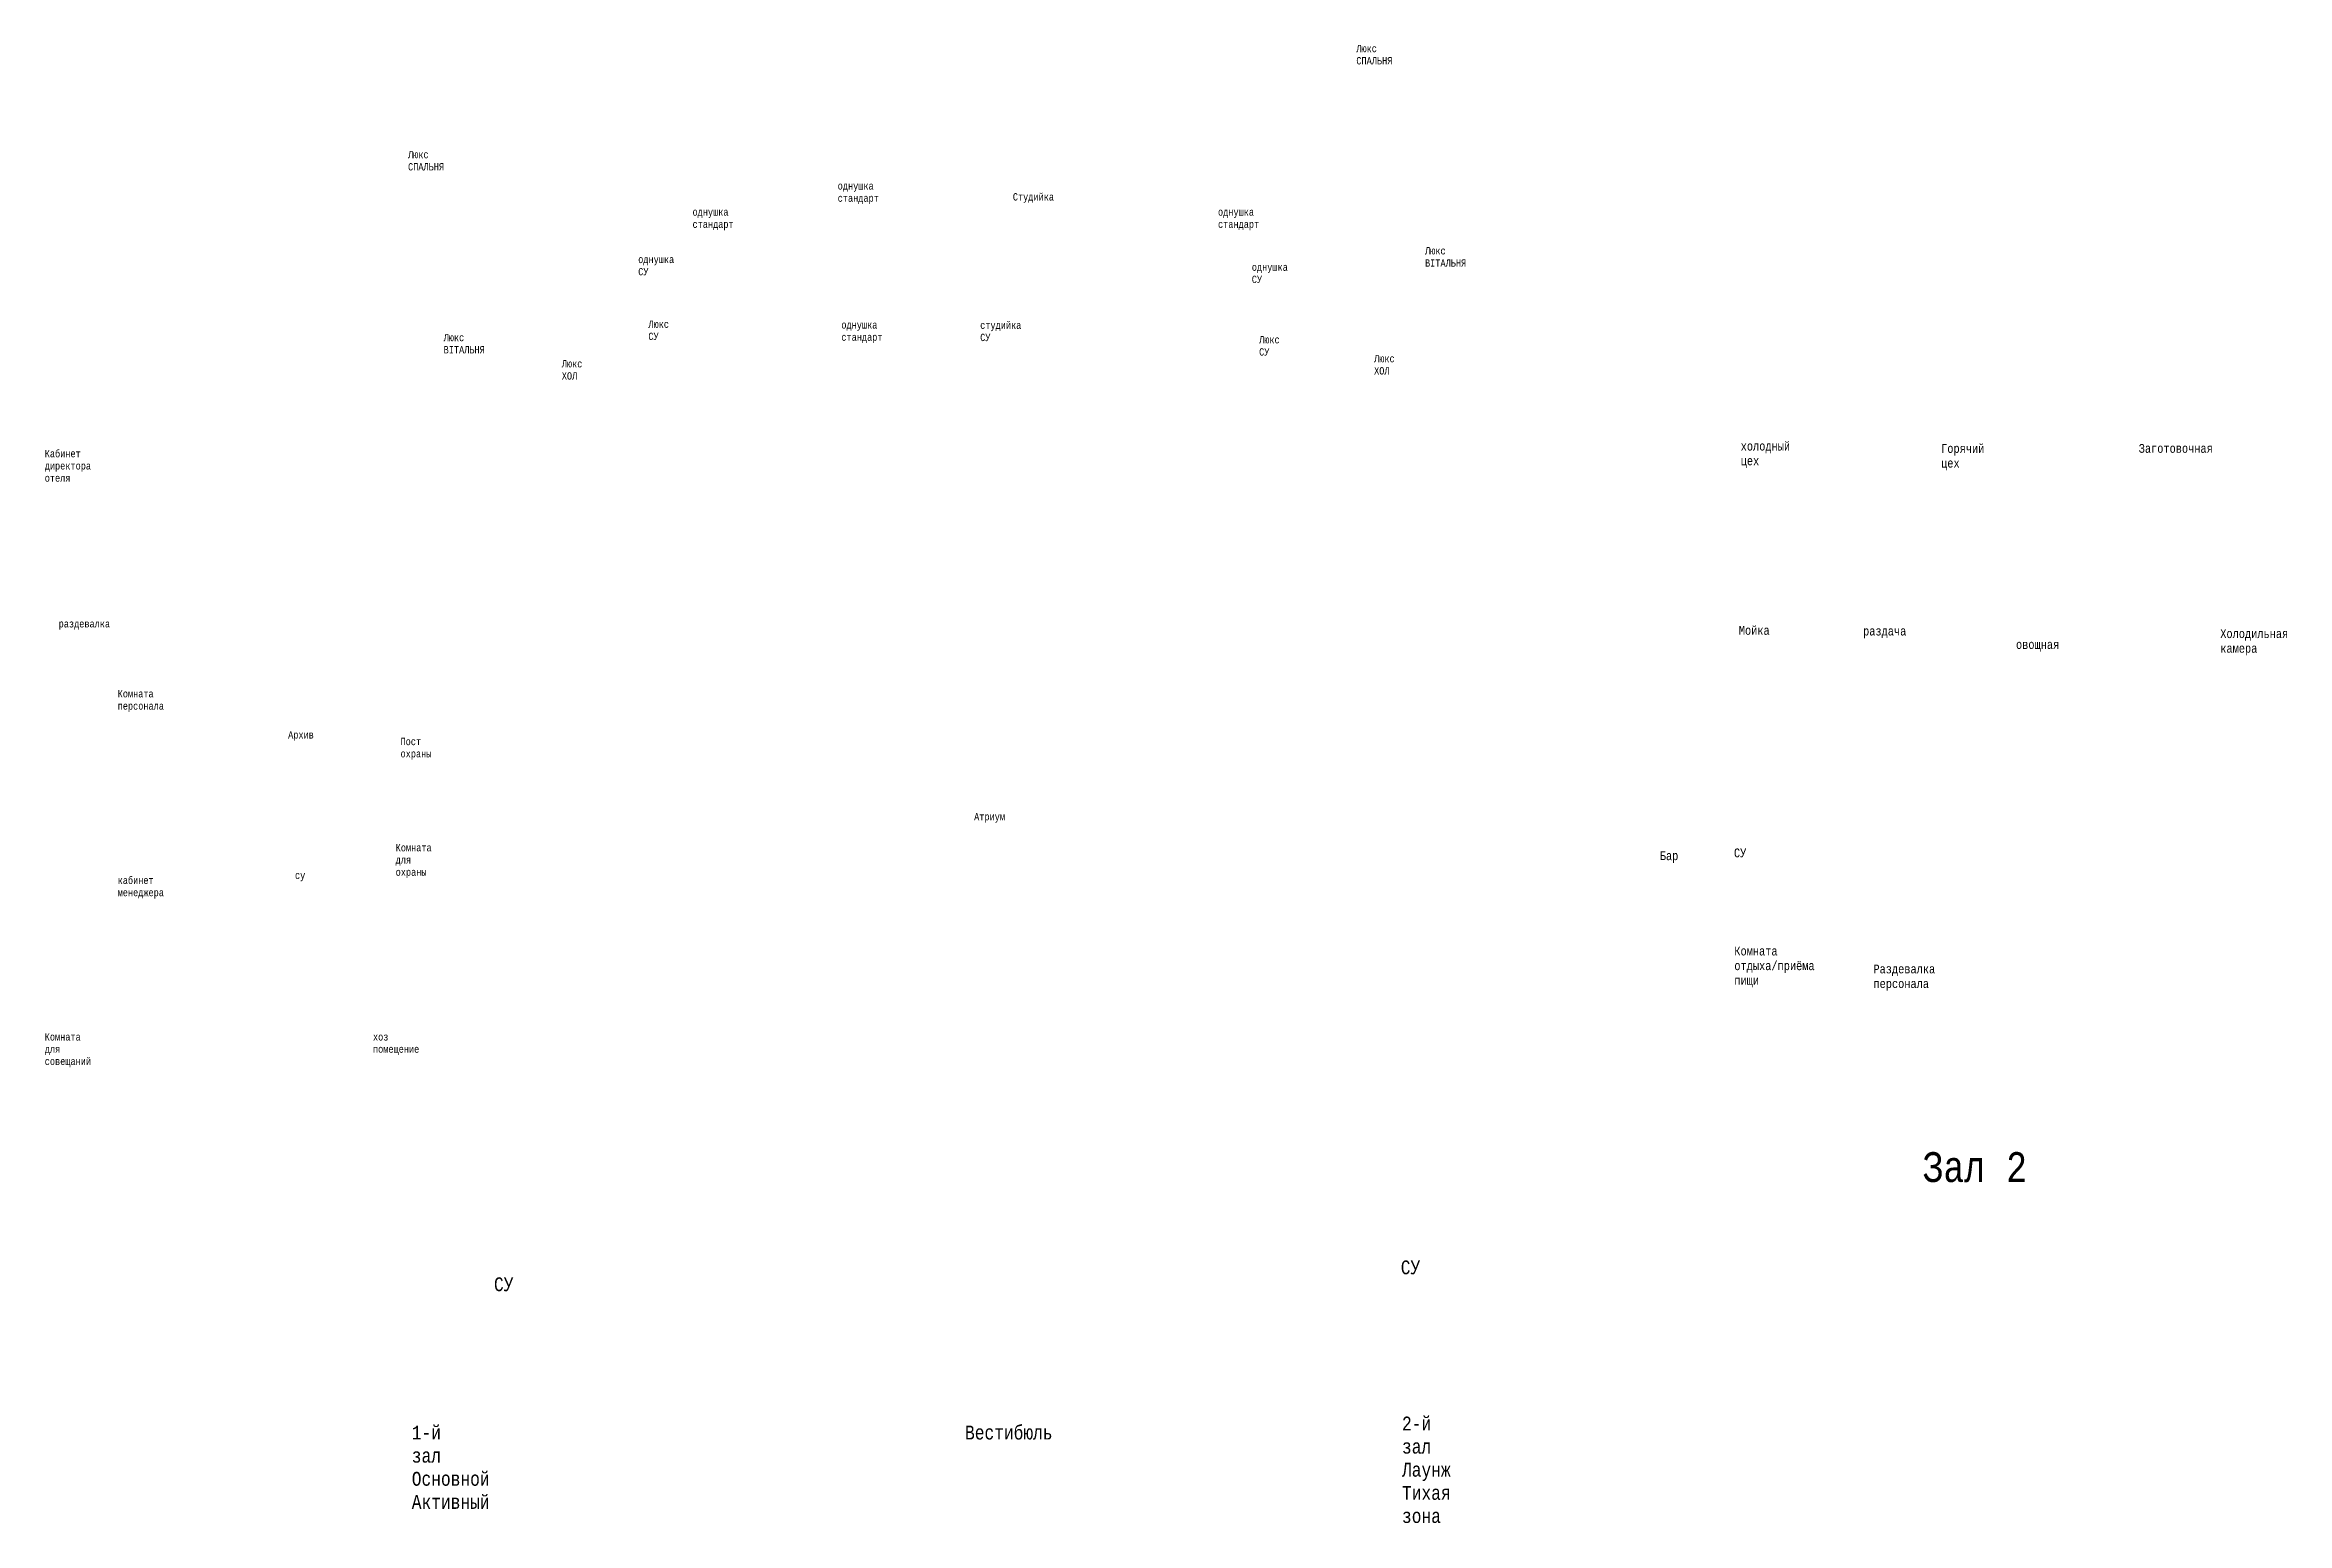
# Model space of a CAD drawing. Header units: millimetres. Extents: x -689206 to 4969298, y -1019800 to 703299.
# Drawn here: x 349473 to 400191, y -556393 to -522967 of the extents above; entities that cross this region are included whole.
import ezdxf

# ---------------------------------------------------------------- set-up
doc = ezdxf.new("R2010")
doc.units = ezdxf.units.MM
doc.styles.add('Аннотативный', font='isocteur.ttf', dxfattribs={"width": 0.7, "height": 250})

msp = doc.modelspace()

# ---------------------------------------------------------------- texts
at = {"attachment_point": 1, "style": 'Аннотативный'}
for s, insert, char_height, width in [('Люкс\\PСПАЛЬНЯ', (379137, -522966.7), 165.8, 766.271), ('Люкс\\PСПАЛЬНЯ', (357687.5, -525364.6), 165.8, 766.271), ('однушка \\Pстандарт', (367406.3, -526072.6), 165.8, 766.271), ('Студийка', (371367.5, -526320.3), 165.8, 766.271), ('однушка \\Pстандарт', (364122, -526662.8), 165.8, 766.271), ('однушка \\Pстандарт', (376008.4, -526662.8), 165.8, 766.271), ('однушка\\PСУ', (362893.3, -527735.4), 165.8, 766.271), ('однушка\\PСУ', (376772.8, -527909.9), 165.8, 766.271), ('Люкс\\PВІТАЛЬНЯ', (380690.6, -527539.9), 165.8, 766.271), ('Люкс\\PСУ', (363124.2, -529199.5), 165.8, 766.271), ('однушка \\Pстандарт', (367488.9, -529215.5), 165.8, 766.271), ('студийка\\PСУ', (370628.4, -529222.9), 165.8, 766.271), ('Люкс\\PВІТАЛЬНЯ', (358492.6, -529501.8), 165.8, 766.271), ('Люкс\\PСУ', (376937.5, -529550.5), 165.8, 766.271), ('Люкс ХОЛ', (379538.6, -529978.3), 165.8, 766.271), ('Люкс ХОЛ', (361165.2, -530093.8), 165.8, 766.271), ('Кабинет директора отеля', (349470.4, -532126.4), 165.799, 766.271), ('Мойка', (387788.2, -536106.3), 199.11, 920.207), ('раздача ', (390599.3, -536122.1), 199.11, 920.207), ('овощная ', (394057.8, -536426.7), 199.11, 920.207), ('Холодильная\\Pкамера', (398678.3, -536180.5), 199.107, 920.207), ('Бар', (386001.1, -541202.5), 199.11, 920.207), ('кабинет менеджера', (351119.8, -541774.7), 165.799, 766.271), ('су', (355130.3, -541660.7), 165.8, 766.271), ('Комната отдыха/приёма пищи', (387686.9, -543357.8), 199.107, 920.207), ('Раздевалка персонала', (390833.1, -543762.5), 199.107, 920.207), ('хоз помещение', (356894.3, -545314.9), 165.799, 766.271), ('Зал 2', (391942.7, -548005), 674.23, 3116.053), ('СУ', (380141.6, -550452.4), 313.6, 1449.342), ('СУ', (359631.2, -550835.3), 313.6, 1449.342), ('1-й зал Основной  Активный', (357772.1, -554188.2), 313.597, 1449.342), ('Вестибюль', (370286.1, -554188.2), 313.6, 1449.342), ('2-й зал  Лаунж Тихая зона', (380169.6, -553983.9), 313.597, 1449.342)]:
    msp.add_mtext(s, dxfattribs=dict(at, insert=insert, char_height=char_height, width=width))
at = {"color": 18, "true_color": 0x000000, "attachment_point": 1, "style": 'Аннотативный'}
for s, insert, char_height, width in [('холодный цех', (387830.5, -531940.9), 199.107, 920.207), ('Горячий цех ', (392364.1, -531994.3), 199.107, 920.207), ('Заготовочная', (396833.5, -531991.3), 199.107, 920.207), ('раздевалка', (349785.3, -535974), 165.8, 766.271), ('Комната персонала', (351119.8, -537556.2), 165.799, 766.271), ('Архив', (354975.7, -538485.8), 165.8, 766.271), ('Пост охраны', (357517.7, -538636), 165.799, 766.271), ('Атриум', (370492, -540336), 165.8, 766.271), ('Комната для охраны', (357407.8, -541036.7), 165.799, 766.271), ('Комната для совещаний', (349470.4, -545314.9), 165.799, 766.271)]:
    msp.add_mtext(s, dxfattribs=dict(at, insert=insert, char_height=char_height, width=width))
at = {"lineweight": 25, "insert": (387677.7, -541138.2), "char_height": 199.11, "width": 933.819, "attachment_point": 1, "style": 'Аннотативный'}
msp.add_mtext('СУ', dxfattribs=at)

doc.saveas('drawing.dxf')
